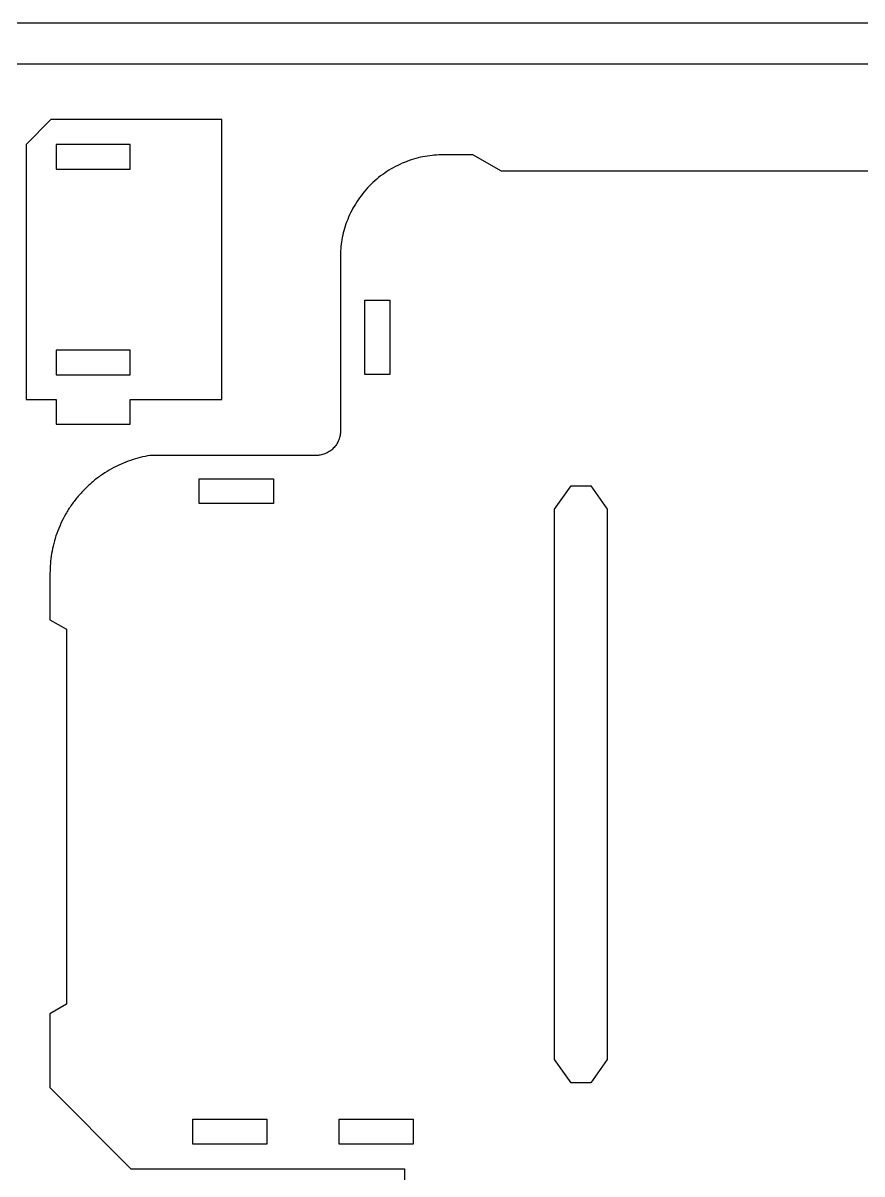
# Model space of a CAD drawing. Header units: millimetres. Extents: x -448 to 452, y -300 to 300.
# Drawn here: x -255.5 to -153.6, y 160.2 to 300 of the extents above; entities that cross this region are included whole.
import ezdxf

# ---------------------------------------------------------------- set-up
doc = ezdxf.new("R2010")
doc.units = ezdxf.units.MM
doc.header["$MEASUREMENT"] = 0
doc.layers.add('Capa de Corte', color=1, linetype='Continuous', true_color=0xff0000)
doc.layers.add('Marco de trabajo', color=7, linetype='Continuous', true_color=0xffffff)

msp = doc.modelspace()

# ---------------------------------------------------------------- linework, layer by layer
at = {"layer": 'Capa de Corte'}
for p, q in [((-216.91, 272.34), (-216.91, 250.48)), ((-219.91, 247.48), (-240.06, 247.48))]:
    msp.add_line(p, q, dxfattribs=at)
for points in [[(-252.08, 288.28), (-255.08, 285.28), (-255.08, 282.28), (-255.08, 260.28), (-255.08, 257.28), (-255.08, 254.28), (-251.45, 254.28), (-251.45, 251.28), (-242.45, 251.28), (-242.45, 254.28), (-231.33, 254.28), (-231.33, 257.28), (-231.33, 260.28), (-231.33, 282.28), (-231.33, 285.28), (-231.33, 288.28)], [(-251.45, 285.28), (-251.45, 282.28), (-242.45, 282.28), (-242.45, 285.28)], [(-213.94, 266.34), (-210.94, 266.34), (-210.94, 257.34), (-213.94, 257.34)], [(-251.45, 257.28), (-242.45, 257.28), (-242.45, 260.28), (-251.45, 260.28)], [(-234.06, 244.67), (-225.06, 244.67), (-225.06, 241.67), (-234.06, 241.67)], [(-186.53, 171.3), (-188.91, 171.3), (-190.91, 174.12), (-190.91, 240.98), (-188.91, 243.8), (-186.53, 243.8), (-184.53, 240.98), (-184.53, 174.12)], [(-234.86, 166.85), (-225.86, 166.85), (-225.86, 163.85), (-234.86, 163.85)], [(-217.08, 166.85), (-208.08, 166.85), (-208.08, 163.85), (-217.08, 163.85)]]:
    msp.add_lwpolyline(points, close=True, dxfattribs=at)
for points in [[(-94.36, 284.01), (-99.27, 284.01), (-102.74, 282.01), (-113.19, 282.01), (-127.74, 282.01), (-197.36, 282.01), (-200.83, 284.01), (-204.44, 284.01)], [(-252.19, 233.17), (-252.19, 227.52), (-250.19, 226.37), (-250.19, 180.82), (-252.19, 179.67), (-252.19, 170.72), (-242.35, 160.85), (-209.15, 160.85), (-209.15, 146.85)]]:
    msp.add_lwpolyline(points, dxfattribs=at)
for points, weights in [([(-204.44, 284.01), (-216.13, 284.01), (-216.91, 272.34)], [1, 0.730244328772, 1]), ([(-216.91, 250.48), (-216.91, 247.48), (-219.91, 247.48)], [1, 0.707106781187, 1]), ([(-240.06, 247.48), (-252.19, 245.47), (-252.19, 233.17)], [1, 0.762775198258, 1])]:
    msp.add_rational_spline(points, weights, degree=2, dxfattribs=at)
at = {"layer": 'Marco de trabajo'}
for points in [[(-448.23, -299.98), (451.77, -299.98), (451.77, 300.02), (-448.23, 300.02)], [(-443.23, -294.98), (446.77, -294.98), (446.77, 295.02), (-443.23, 295.02)]]:
    msp.add_lwpolyline(points, close=True, dxfattribs=at)

doc.saveas('drawing.dxf')
